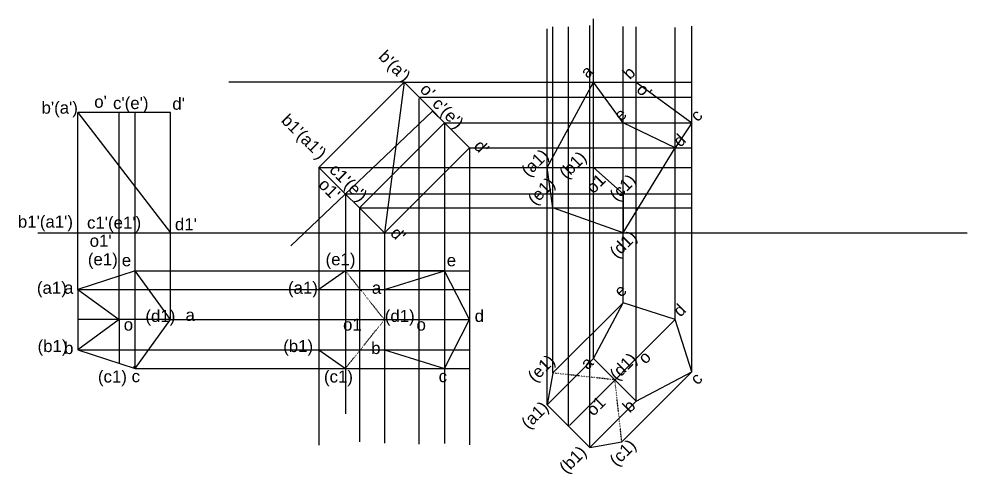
# Model space of a CAD drawing. Header units: inches. Extents: x -1930 to 5336, y -1833 to 832.
# Drawn here: x 2954.1 to 3347.5, y -285.4 to -96.6 of the extents above; entities that cross this region are included whole.
import ezdxf

# ---------------------------------------------------------------- set-up
doc = ezdxf.new("R2010")
doc.units = ezdxf.units.IN
doc.header["$MEASUREMENT"] = 0
doc.linetypes.add('DOT', pattern=[0.25, 0, -0.25])
doc.styles.get("Standard").update_dxf_attribs({"font": 'arial.ttf'})

msp = doc.modelspace()

# ---------------------------------------------------------------- linework, layer by layer
for p, q in [((3192.53, -237.52), (3192.53, -96.56)), ((3173.3, -256.76), (3173.3, -100.63)), ((3175.63, -243.5), (3175.63, -99.79)), ((3182.14, -265.6), (3182.14, -99.85)), ((3190.98, -274.43), (3190.98, -99.33)), ((3204.72, -214.41), (3204.72, -99.74)), ((3210.21, -255.2), (3210.21, -99.81)), ((3226.37, -221.36), (3226.37, -100.09)), ((3233.33, -243.01), (3233.33, -99.53)), ((3113.87, -122.84), (3041.18, -122.84)), ((3113.87, -122.84), (3162.56, -122.84)), ((3162.56, -122.84), (3233.33, -122.84)), ((3120.04, -129.01), (3233.33, -129.01)), ((3120.04, -129.51), (3120.04, -273.07)), ((2995.68, -221.36), (2995.68, -135.39)), ((3002.25, -185.39), (3002.25, -135.39)), ((3125.64, -134.79), (3066.92, -190.76)), ((3130.68, -139.65), (3125.64, -134.79)), ((3095.33, -175), (3130.68, -139.65)), ((3130.68, -139.65), (3130.68, -272.8)), ((3130.68, -139.65), (3233.33, -139.65)), ((3141.07, -150.04), (3141.07, -273.35)), ((3141.07, -150.04), (3233.33, -150.04)), ((3078.51, -158.19), (3078.51, -273.45)), ((3078.51, -158.19), (3233.33, -158.19)), ((3089.53, -169.21), (3089.53, -260.46)), ((3089.53, -169.21), (3233.33, -169.21)), ((3095.33, -175), (3095.33, -272.01)), ((3095.33, -175), (3233.33, -175)), ((2961.95, -185.39), (3200.71, -185.39)), ((2978.47, -208.86), (2978.47, -185.39)), ((3002.25, -241.59), (3002.25, -185.39)), ((3016.94, -221.36), (3016.94, -185.39)), ((3105.72, -185.39), (3105.72, -272.63)), ((3200.71, -185.39), (3347.48, -185.39)), ((3002.25, -201.13), (3141.07, -201.13)), ((2978.47, -208.86), (3141.07, -208.86)), ((2978.47, -208.86), (2995.68, -221.36)), ((3204.72, -214.41), (3175.63, -243.5)), ((3192.53, -237.52), (3204.72, -214.41)), ((3226.37, -221.36), (3204.72, -214.41)), ((2987.55, -221.36), (2978.47, -221.36)), ((2995.68, -221.36), (2978.47, -233.86)), ((3016.94, -221.36), (2987.55, -221.36)), ((2995.68, -221.36), (2995.68, -239.45)), ((3016.94, -221.36), (3141.07, -221.36)), ((3079.01, -221.36), (3141.07, -221.36)), ((3182.49, -265.25), (3226.37, -221.36)), ((3233.33, -243.01), (3226.37, -221.36)), ((2978.47, -233.86), (3141.07, -233.86)), ((3173.3, -256.76), (3192.53, -237.52)), ((3192.53, -237.52), (3210.21, -255.2)), ((3001.58, -240.66), (3002.25, -241.59)), ((3002.25, -241.59), (3141.07, -241.59)), ((3175.63, -243.5), (3173.3, -256.76)), ((3204.23, -272.11), (3233.33, -243.01)), ((3210.21, -255.2), (3233.33, -243.01)), ((3190.98, -274.43), (3210.21, -255.2)), ((3173.3, -256.76), (3190.98, -274.43)), ((3190.98, -274.43), (3204.23, -272.11))]:
    msp.add_line(p, q)
at = {"lineweight": 30}
for p, q in [((3078.51, -158.19), (3113.87, -122.84)), ((3113.87, -122.84), (3105.72, -185.39)), ((3141.07, -150.04), (3113.87, -122.84)), ((3173.3, -158.19), (3192.53, -122.84)), ((3192.53, -122.84), (3210.21, -122.84)), ((3204.72, -139.65), (3192.53, -122.84)), ((3210.21, -122.84), (3233.33, -139.65)), ((2978.47, -185.39), (2978.47, -135.39)), ((3016.94, -135.39), (2978.47, -135.39)), ((2978.47, -135.39), (3016.94, -185.39)), ((3016.94, -185.39), (3016.94, -135.39)), ((3226.37, -150.04), (3204.72, -139.65)), ((3233.33, -139.65), (3226.37, -150.04)), ((3105.72, -185.39), (3141.07, -150.04)), ((3204.72, -185.39), (3226.37, -150.04)), ((3078.51, -158.19), (3105.72, -185.39)), ((3173.3, -158.19), (3192.53, -158.19)), ((3175.63, -175), (3173.3, -158.19)), ((3192.53, -158.19), (3204.72, -169.21)), ((3204.72, -169.21), (3204.72, -185.39)), ((3204.72, -185.39), (3175.63, -175)), ((2978.47, -185.39), (3016.94, -185.39)), ((3089.53, -201.13), (3078.51, -208.86)), ((3130.68, -201.13), (3089.53, -201.13)), ((3105.72, -208.86), (3130.68, -201.13)), ((3141.07, -221.36), (3130.68, -201.13)), ((3078.51, -208.86), (3078.51, -233.86)), ((3078.51, -208.86), (3105.72, -208.86)), ((3105.72, -208.86), (3105.72, -233.86)), ((3130.68, -241.59), (3141.07, -221.36)), ((3078.51, -233.86), (3089.53, -241.59)), ((3078.51, -233.86), (3105.72, -233.86)), ((3105.72, -233.86), (3130.68, -241.59)), ((3089.53, -241.59), (3130.68, -241.59))]:
    msp.add_line(p, q, dxfattribs=at)
at = {"linetype": 'DOT'}
for p, q in [((3105.72, -221.36), (3089.53, -201.13)), ((3089.53, -241.59), (3105.72, -221.36)), ((3201.37, -246.36), (3175.63, -243.5)), ((3204.23, -272.11), (3201.37, -246.36))]:
    msp.add_line(p, q, dxfattribs=at)
at = {"lineweight": 30}
msp.add_lwpolyline([(2978.47, -208.86), (2978.47, -233.86), (3002.25, -241.59), (3016.94, -221.36), (3002.25, -201.13)], close=True, dxfattribs=at)

# ---------------------------------------------------------------- texts
at = {"char_height": 5, "attachment_point": 1}
for s, insert, rotation in [("b'(a')", (3106.43, -109), 315), ('a', (3186.54, -118.01), 45), ('b', (3204.03, -118.52), 45), ("o'", (3123.63, -122.71), 315), ("o'", (3213.49, -122.71), 315), ("c'(e')", (3128.76, -128.63), 315), ("b1'(a1')", (3066.04, -135.5), 315), ('e', (3200.46, -135.75), 45), ('c', (3232.11, -136.01), 45), ('d', (3224.99, -146.53), 45), ("d'", (3145.95, -146.2), 315), ('(a1)', (3161.94, -158.84), 45), ('(b1)', (3177.66, -159.76), 45), ("c1'(e')", (3086.04, -156.09), 315), ("o1'", (3081.49, -162.19), 315), ('(e1)', (3164.61, -170.6), 45), ('o1', (3188.89, -165.82), 45), ('(c1)', (3198.56, -169), 45), ("d'", (3111.35, -182.34), 315), ('(d1)', (3198.62, -192.66), 45), ('e', (3200.46, -208.88), 45), ('d', (3224.99, -217.02), 45), ('(d1)', (3198.62, -243.4), 45), ('o', (3210.46, -236.6), 45), ('(e1)', (3164.61, -244.15), 45), ('a', (3186.54, -238.94), 45), ('c', (3232.11, -245.27), 45), ('o1', (3188.89, -258.17), 45), ('b', (3204.03, -256.82), 45), ('(a1)', (3161.94, -263.54), 45), ('(b1)', (3177.66, -282.04), 45), ('(c1)', (3198.56, -279.03), 45)]:
    msp.add_mtext_dynamic_manual_height_columns(s, width=7.8902, gutter_width=25, heights=[0], dxfattribs=dict(at, insert=insert, rotation=rotation))
for s, insert in [("o'", (2985.29, -128.4)), ("c'(e')", (2993.1, -128.96)), ("d'", (3017.68, -129.24)), ("b'(a')", (2963.43, -130.87)), ("b1'(a1')", (2953.61, -178.17)), ("c1'(e1')", (2982.3, -178.59)), ("d1'", (3018.77, -179.26)), ("o1'", (2983.4, -186.12)), ('(e1)', (2982.64, -193.8)), ('e', (2996.73, -194.21)), ('(e1)', (3081.29, -193.8)), ('e', (3131.57, -194.21)), ('(a1)', (2961.5, -205.63)), ('a', (2972.78, -205.63)), ('(a1)', (3065.69, -205.63)), ('a', (3100.48, -205.63)), ('(d1)', (3006.53, -217.31)), ('a', (3023.15, -216.9)), ('(d1)', (3105.86, -217.31)), ('d', (3143.16, -217.31)), ('o', (2997.54, -220.89)), ('o1', (3088.54, -220.89)), ('o', (3119.04, -220.89)), ('(b1)', (2961.78, -229.82)), ('b', (2972.78, -230.64)), ('(b1)', (3063.71, -229.82)), ('b', (3100.2, -230.64)), ('(c1)', (2986.82, -242.47)), ('c', (3000.81, -242.33)), ('(c1)', (3080.62, -242.47)), ('c', (3128.22, -242.33))]:
    msp.add_mtext_dynamic_manual_height_columns(s, width=7.8902, gutter_width=25, heights=[0], dxfattribs=dict(at, insert=insert))

doc.saveas('drawing.dxf')
